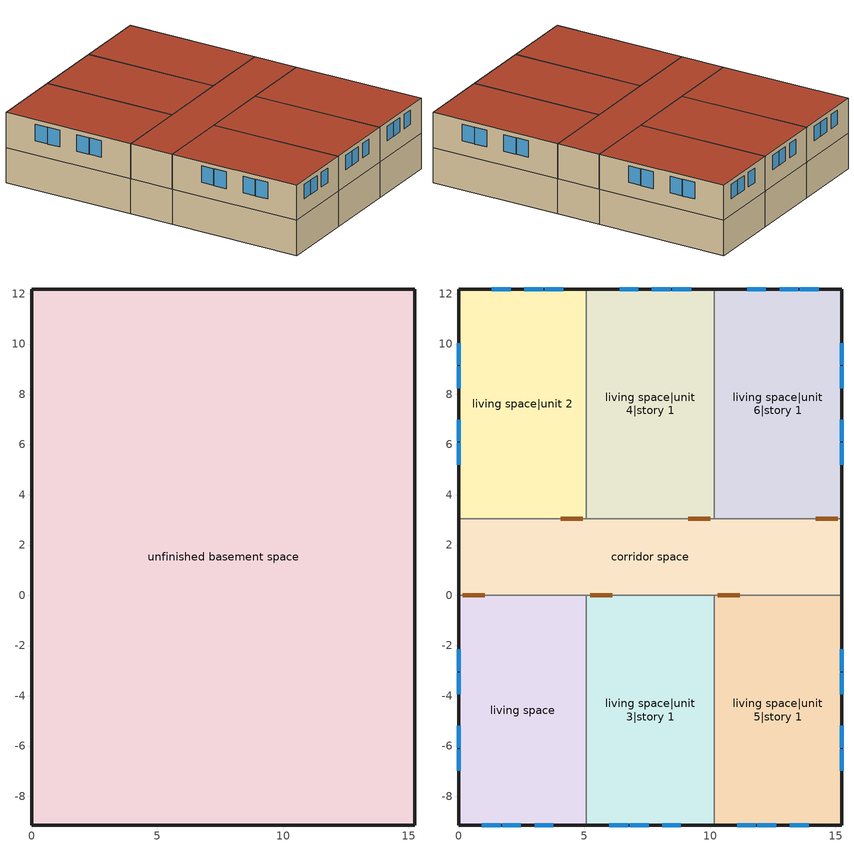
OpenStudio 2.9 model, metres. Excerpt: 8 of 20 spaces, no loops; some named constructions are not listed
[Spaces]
unfinished basement space
 floor foundation (FloorFndGrndUnfinB): 0,0 0,3.05 15.24,3.05 15.24,0 z-2.44
 floor foundation (FloorFndGrndUnfinB 1): 0,-9.14 0,0 5.08,0 5.08,-9.14 z-2.44
 floor foundation (FloorFndGrndUnfinB 2): 0,3.05 0,12.19 5.08,12.19 5.08,3.05 z-2.44
 floor foundation (FloorFndGrndUnfinB 5): 5.08,-9.14 5.08,0 10.16,0 10.16,-9.14 z-2.44
 floor foundation (FloorFndGrndUnfinB 3): 5.08,3.05 5.08,12.19 10.16,12.19 10.16,3.05 z-2.44
 floor foundation (FloorFndGrndUnfinB 4): 10.16,-9.14 10.16,0 15.24,0 15.24,-9.14 z-2.44
 floor foundation (FloorFndGrndUnfinB 6): 10.16,3.05 10.16,12.19 15.24,12.19 15.24,3.05 z-2.44
 wall foundation (WallFndGrndUnfinB): 0,3.05 0,0 / 15.24,0 15.24,3.05 z-2.44:0
 wall foundation (WallFndGrndUnfinB 1): 0,0 0,-9.14 5.08,-9.14 z-2.44:0
 wall foundation (WallFndGrndUnfinB 2): 5.08,12.19 0,12.19 0,3.05 z-2.44:0
 wall foundation (WallFndGrndUnfinB 5): 5.08,-9.14 10.16,-9.14 z-2.44:0
 wall foundation (WallFndGrndUnfinB 3): 10.16,12.19 5.08,12.19 z-2.44:0
 wall foundation (WallFndGrndUnfinB 4): 10.16,-9.14 15.24,-9.14 15.24,0 z-2.44:0
 wall foundation (WallFndGrndUnfinB 6): 15.24,3.05 15.24,12.19 10.16,12.19 z-2.44:0
 ceiling adiabatic (RoofUnfinUninsExt): 15.24,0 15.24,3.05 0,3.05 0,0 z0
living space
 floor to unfinished basement space (FloorUnfinBInsFin Reversed): 0,-9.14 0,0 5.08,0 5.08,-9.14 z0
 wall outside (WallExtInsFin): 0,0 0,-9.14 5.08,-9.14 z0:2.44
 wall adiabatic (WallIntFinUninsFin): 5.08,0 0,0 z0:2.44
 wall to living space|unit 3|story 1 (WallIntFinUninsFin Reversed): 5.08,-9.14 5.08,0 z0:2.44
 window (WindowConstruction): 0.92,-9.14 1.66,-9.14 / 1.72,-9.14 2.47,-9.14 / 3.01,-9.14 3.76,-9.14 z1.14:2.13; 0,-2.15 0,-3.02 / 0,-3.08 0,-3.95 / 0,-5.2 0,-6.07 / 0,-6.13 0,-6.99 z0.98:2.13
 roof outside (RoofFinInsExt): 5.08,-9.14 5.08,0 0,0 0,-9.14 z2.44
living space|unit 2
 floor to unfinished basement space (FloorUnfinBInsFin Reversed): 0,3.05 0,12.19 5.08,12.19 5.08,3.05 z0
 wall outside (WallExtInsFin): 5.08,12.19 0,12.19 0,3.05 z0:2.44
 wall to living space|unit 4|story 1 (WallIntFinUninsFin Reversed): 5.08,3.05 5.08,12.19 z0:2.44
 wall adiabatic (WallIntFinUninsFin): 0,3.05 5.08,3.05 z0:2.44
 window (WindowConstruction): 4.16,12.19 3.42,12.19 / 3.36,12.19 2.61,12.19 / 2.07,12.19 1.32,12.19 z1.14:2.13; 0,10.04 0,9.17 / 0,9.11 0,8.25 / 0,6.99 0,6.13 / 0,6.07 0,5.2 z0.98:2.13
 roof outside (RoofFinInsExt): 5.08,3.05 5.08,12.19 0,12.19 0,3.05 z2.44
living space|unit 3|story 1
 floor to unfinished basement space (FloorUnfinBInsFin Reversed): 5.08,-9.14 5.08,0 10.16,0 10.16,-9.14 z0
 wall outside (WallExtInsFin): 5.08,-9.14 10.16,-9.14 z0:2.44
 wall to living space|unit 5|story 1 (WallIntFinUninsFin Reversed): 10.16,-9.14 10.16,0 z0:2.44
 wall adiabatic (WallIntFinUninsFin): 10.16,0 5.08,0 z0:2.44
 window (WindowConstruction): 6,-9.14 6.74,-9.14 / 6.8,-9.14 7.55,-9.14 / 8.09,-9.14 8.84,-9.14 z1.14:2.13
 roof outside (RoofFinInsExt): 10.16,-9.14 10.16,0 5.08,0 5.08,-9.14 z2.44
living space|unit 4|story 1
 floor to unfinished basement space (FloorUnfinBInsFin Reversed): 5.08,3.05 5.08,12.19 10.16,12.19 10.16,3.05 z0
 wall outside (WallExtInsFin): 10.16,12.19 5.08,12.19 z0:2.44
 wall to living space|unit 6|story 1 (WallIntFinUninsFin): 10.16,3.05 10.16,12.19 z0:2.44
 wall adiabatic (WallIntFinUninsFin): 5.08,3.05 10.16,3.05 z0:2.44
 window (WindowConstruction): 9.24,12.19 8.5,12.19 / 8.44,12.19 7.69,12.19 / 7.15,12.19 6.4,12.19 z1.14:2.13
 roof outside (RoofFinInsExt): 10.16,3.05 10.16,12.19 5.08,12.19 5.08,3.05 z2.44
living space|unit 5|story 1
 floor to unfinished basement space (FloorUnfinBInsFin Reversed): 10.16,-9.14 10.16,0 15.24,0 15.24,-9.14 z0
 wall outside (WallExtInsFin): 10.16,-9.14 15.24,-9.14 15.24,0 z0:2.44
 wall adiabatic (WallIntFinUninsFin): 15.24,0 10.16,0 z0:2.44
 window (WindowConstruction): 11.08,-9.14 11.82,-9.14 / 11.88,-9.14 12.63,-9.14 / 13.17,-9.14 13.92,-9.14 z1.14:2.13; 15.24,-6.99 15.24,-6.13 / 15.24,-6.07 15.24,-5.2 / 15.24,-3.95 15.24,-3.08 / 15.24,-3.02 15.24,-2.15 z0.98:2.13
 roof outside (RoofFinInsExt): 15.24,-9.14 15.24,0 10.16,0 10.16,-9.14 z2.44
living space|unit 6|story 1
 floor to unfinished basement space (FloorUnfinBInsFin Reversed): 10.16,3.05 10.16,12.19 15.24,12.19 15.24,3.05 z0
 wall outside (WallExtInsFin): 15.24,3.05 15.24,12.19 10.16,12.19 z0:2.44
 wall adiabatic (WallIntFinUninsFin): 10.16,3.05 15.24,3.05 z0:2.44
 window (WindowConstruction): 14.32,12.19 13.58,12.19 / 13.52,12.19 12.77,12.19 / 12.23,12.19 11.48,12.19 z1.14:2.13; 15.24,5.2 15.24,6.07 / 15.24,6.13 15.24,6.99 / 15.24,8.25 15.24,9.11 / 15.24,9.17 15.24,10.04 z0.98:2.13
 roof outside (RoofFinInsExt): 15.24,3.05 15.24,12.19 10.16,12.19 10.16,3.05 z2.44
corridor space
 floor adiabatic (FloorUnfinUninsUnfin): 0,0 0,3.05 15.24,3.05 15.24,0 z0
 wall outside (WallExtUninsUnfin): 0,3.05 0,0 / 15.24,0 15.24,3.05 z0:2.44
 wall adiabatic (WallIntUnfinUninsUnfin): 0,0 5.08,0 10.16,0 15.24,0 / 15.24,3.05 10.16,3.05 5.08,3.05 0,3.05 z0:2.44
 door inside (UninsDoor): 0.15,0 1.02,0 / 4.93,3.05 4.06,3.05 / 5.23,0 6.1,0 / 10.01,3.05 9.14,3.05 / 10.31,0 11.18,0 / 15.09,3.05 14.22,3.05 z0:2.13
 roof outside (RoofUnfinUninsExt): 15.24,0 15.24,3.05 0,3.05 0,0 z2.44
[Schedule:Ruleset]
Name | Default Day Schedule | Summer Design Day Schedule | Winter Design Day Schedule
res nv_3 avail schedule | Schedule Day 33
res mv_3 range exhaust schedule | Schedule Day 36 | res mv_3 range exhaust schedule summer design | res mv_3 range exhaust schedule winter design
res mv_3 bath exhaust schedule | Schedule Day 37 | res mv_3 bath exhaust schedule summer design | res mv_3 bath exhaust schedule winter design
res nv_4 temp schedule | Schedule Day 38
res nv_4 avail schedule | Schedule Day 39
res mv_4 range exhaust schedule | Schedule Day 42 | res mv_4 range exhaust schedule summer design | res mv_4 range exhaust schedule winter design
res mv_4 bath exhaust schedule | Schedule Day 43 | res mv_4 bath exhaust schedule summer design | res mv_4 bath exhaust schedule winter design
res nv_5 temp schedule | Schedule Day 44
res nv_5 avail schedule | Schedule Day 45
res mv_5 range exhaust schedule | Schedule Day 48 | res mv_5 range exhaust schedule summer design | res mv_5 range exhaust schedule winter design
res mv_5 bath exhaust schedule | Schedule Day 49 | res mv_5 bath exhaust schedule summer design | res mv_5 bath exhaust schedule winter design
res nv_6 temp schedule | Schedule Day 50
res nv_6 avail schedule | Schedule Day 51
res mv_6 range exhaust schedule | Schedule Day 54 | res mv_6 range exhaust schedule summer design | res mv_6 range exhaust schedule winter design
res mv_6 bath exhaust schedule | Schedule Day 55 | res mv_6 bath exhaust schedule summer design | res mv_6 bath exhaust schedule winter design
[Schedule:Day]
Schedule Day 33; Schedule Day 36; res mv_3 range exhaust schedule winter design; Schedule Day 37; res mv_3 bath exhaust schedule winter design; Schedule Day 38; Schedule Day 39; Schedule Day 42; res mv_4 range exhaust schedule winter design; Schedule Day 43; res mv_4 bath exhaust schedule winter design; Schedule Day 44; Schedule Day 45; Schedule Day 48; res mv_5 range exhaust schedule winter design; Schedule Day 49; res mv_5 bath exhaust schedule winter design; Schedule Day 50; Schedule Day 51; Schedule Day 54; res mv_6 range exhaust schedule winter design; Schedule Day 55; res mv_6 bath exhaust schedule winter design: 24, 0, 0
res nv_3 availability schedule allday1 on; res nv_3 availability schedule allday1 on 1; res nv_3 availability schedule allday1 on 2; res nv_3 availability schedule allday1 on 3; res nv_3 availability schedule allday1 on 4; res nv_3 availability schedule allday1 on 5; res nv_3 availability schedule allday1 on 6; res nv_3 availability schedule allday1 on 7; res nv_3 availability schedule allday1 on 8; res nv_3 availability schedule allday1 on 9; res nv_3 availability schedule allday1 on 10; res nv_3 availability schedule allday1 on 11; res nv_4 availability schedule allday1 on; res nv_4 availability schedule allday1 on 1; res nv_4 availability schedule allday1 on 2; res nv_4 availability schedule allday1 on 3; res nv_4 availability schedule allday1 on 4; res nv_4 availability schedule allday1 on 5; res nv_4 availability schedule allday1 on 6; res nv_4 availability schedule allday1 on 7; res nv_4 availability schedule allday1 on 8; res nv_4 availability schedule allday1 on 9; res nv_4 availability schedule allday1 on 10; res nv_4 availability schedule allday1 on 11; res nv_5 availability schedule allday1 on; res nv_5 availability schedule allday1 on 1; res nv_5 availability schedule allday1 on 2; res nv_5 availability schedule allday1 on 3; res nv_5 availability schedule allday1 on 4; res nv_5 availability schedule allday1 on 5; res nv_5 availability schedule allday1 on 6; res nv_5 availability schedule allday1 on 7; res nv_5 availability schedule allday1 on 8; res nv_5 availability schedule allday1 on 9; res nv_5 availability schedule allday1 on 10; res nv_5 availability schedule allday1 on 11; res nv_6 availability schedule allday1 on; res nv_6 availability schedule allday1 on 1; res nv_6 availability schedule allday1 on 2; res nv_6 availability schedule allday1 on 3; res nv_6 availability schedule allday1 on 4; res nv_6 availability schedule allday1 on 5; res nv_6 availability schedule allday1 on 6; res nv_6 availability schedule allday1 on 7; res nv_6 availability schedule allday1 on 8; res nv_6 availability schedule allday1 on 9; res nv_6 availability schedule allday1 on 10; res nv_6 availability schedule allday1 on 11: 1, 0, 1, 2, 0, 1, 3, 0, 1, 4, 0, 1, 5, 0, 1, 6, 0, 1, 7, 0, 1, 8, 0, 1, 9, 0, 1, 10, 0, 1, 11, 0, 1, 12, 0, 1, 13, 0, 1, 14, 0, 1, 15, 0, 1, 16, 0, 1, 17, 0, 1, 18, 0, 1, 19, 0, 1, 20, 0, 1, 21, 0, 1, 22, 0, 1, 23, 0, 1, 24, 0, 1
res mv_3 range exhaust schedule allday1; res mv_3 range exhaust schedule allday2; res mv_3 range exhaust schedule allday3; res mv_3 range exhaust schedule allday4; res mv_3 range exhaust schedule allday5; res mv_3 range exhaust schedule allday6; res mv_3 range exhaust schedule allday7; res mv_3 range exhaust schedule allday8; res mv_3 range exhaust schedule allday9; res mv_3 range exhaust schedule allday10; res mv_3 range exhaust schedule allday11; res mv_3 range exhaust schedule allday12; res mv_4 range exhaust schedule allday1; res mv_4 range exhaust schedule allday2; res mv_4 range exhaust schedule allday3; res mv_4 range exhaust schedule allday4; res mv_4 range exhaust schedule allday5; res mv_4 range exhaust schedule allday6; res mv_4 range exhaust schedule allday7; res mv_4 range exhaust schedule allday8; res mv_4 range exhaust schedule allday9; res mv_4 range exhaust schedule allday10; res mv_4 range exhaust schedule allday11; res mv_4 range exhaust schedule allday12; res mv_5 range exhaust schedule allday1; res mv_5 range exhaust schedule allday2; res mv_5 range exhaust schedule allday3; res mv_5 range exhaust schedule allday4; res mv_5 range exhaust schedule allday5; res mv_5 range exhaust schedule allday6; res mv_5 range exhaust schedule allday7; res mv_5 range exhaust schedule allday8; res mv_5 range exhaust schedule allday9; res mv_5 range exhaust schedule allday10; res mv_5 range exhaust schedule allday11; res mv_5 range exhaust schedule allday12; res mv_6 range exhaust schedule allday1; res mv_6 range exhaust schedule allday2; res mv_6 range exhaust schedule allday3; res mv_6 range exhaust schedule allday4; res mv_6 range exhaust schedule allday5; res mv_6 range exhaust schedule allday6; res mv_6 range exhaust schedule allday7; res mv_6 range exhaust schedule allday8; res mv_6 range exhaust schedule allday9; res mv_6 range exhaust schedule allday10; res mv_6 range exhaust schedule allday11; res mv_6 range exhaust schedule allday12: 15, 0, 0, 16, 0, 1, 24, 0, 0
res mv_3 range exhaust schedule summer design; res mv_3 bath exhaust schedule summer design; res mv_4 range exhaust schedule summer design; res mv_4 bath exhaust schedule summer design; res mv_5 range exhaust schedule summer design; res mv_5 bath exhaust schedule summer design; res mv_6 range exhaust schedule summer design; res mv_6 bath exhaust schedule summer design: 24, 0, 1
res mv_3 bath exhaust schedule allday1; res mv_3 bath exhaust schedule allday2; res mv_3 bath exhaust schedule allday3; res mv_3 bath exhaust schedule allday4; res mv_3 bath exhaust schedule allday5; res mv_3 bath exhaust schedule allday6; res mv_3 bath exhaust schedule allday7; res mv_3 bath exhaust schedule allday8; res mv_3 bath exhaust schedule allday9; res mv_3 bath exhaust schedule allday10; res mv_3 bath exhaust schedule allday11; res mv_3 bath exhaust schedule allday12; res mv_4 bath exhaust schedule allday1; res mv_4 bath exhaust schedule allday2; res mv_4 bath exhaust schedule allday3; res mv_4 bath exhaust schedule allday4; res mv_4 bath exhaust schedule allday5; res mv_4 bath exhaust schedule allday6; res mv_4 bath exhaust schedule allday7; res mv_4 bath exhaust schedule allday8; res mv_4 bath exhaust schedule allday9; res mv_4 bath exhaust schedule allday10; res mv_4 bath exhaust schedule allday11; res mv_4 bath exhaust schedule allday12; res mv_5 bath exhaust schedule allday1; res mv_5 bath exhaust schedule allday2; res mv_5 bath exhaust schedule allday3; res mv_5 bath exhaust schedule allday4; res mv_5 bath exhaust schedule allday5; res mv_5 bath exhaust schedule allday6; res mv_5 bath exhaust schedule allday7; res mv_5 bath exhaust schedule allday8; res mv_5 bath exhaust schedule allday9; res mv_5 bath exhaust schedule allday10; res mv_5 bath exhaust schedule allday11; res mv_5 bath exhaust schedule allday12; res mv_6 bath exhaust schedule allday1; res mv_6 bath exhaust schedule allday2; res mv_6 bath exhaust schedule allday3; res mv_6 bath exhaust schedule allday4; res mv_6 bath exhaust schedule allday5; res mv_6 bath exhaust schedule allday6; res mv_6 bath exhaust schedule allday7; res mv_6 bath exhaust schedule allday8; res mv_6 bath exhaust schedule allday9; res mv_6 bath exhaust schedule allday10; res mv_6 bath exhaust schedule allday11; res mv_6 bath exhaust schedule allday12: 4, 0, 0, 5, 0, 1, 24, 0, 0
res nv_4 temp schedule allday1; res nv_4 temp schedule allday2; res nv_4 temp schedule allday3; res nv_4 temp schedule allday4; res nv_4 temp schedule allday11; res nv_4 temp schedule allday12; res nv_5 temp schedule allday1; res nv_5 temp schedule allday2; res nv_5 temp schedule allday3; res nv_5 temp schedule allday4; res nv_5 temp schedule allday11; res nv_5 temp schedule allday12; res nv_6 temp schedule allday1; res nv_6 temp schedule allday2; res nv_6 temp schedule allday3; res nv_6 temp schedule allday4; res nv_6 temp schedule allday11; res nv_6 temp schedule allday12: 24, 0, 23.8889
res nv_4 temp schedule allday5; res nv_4 temp schedule allday6; res nv_4 temp schedule allday7; res nv_4 temp schedule allday8; res nv_4 temp schedule allday9; res nv_4 temp schedule allday10; res nv_5 temp schedule allday5; res nv_5 temp schedule allday6; res nv_5 temp schedule allday7; res nv_5 temp schedule allday8; res nv_5 temp schedule allday9; res nv_5 temp schedule allday10; res nv_6 temp schedule allday5; res nv_6 temp schedule allday6; res nv_6 temp schedule allday7; res nv_6 temp schedule allday8; res nv_6 temp schedule allday9; res nv_6 temp schedule allday10: 24, 0, 22.2222
[Schedule:Rule] Apply Monday=Yes; Apply Wednesday=Yes; Apply Friday=Yes; Date Specification Type=DateRange; Start Day=1
Name | Schedule Ruleset | Rule Order | Day Schedule | Start Month | End Month | End Day | Apply Sunday | Apply Tuesday | Apply Thursday | Apply Saturday
res nv_3 availability schedule allday ruleset1 on | res nv_3 avail schedule | 11 | res nv_3 availability schedule allday1 on | 1 | 1 | 31
res nv_3 availability schedule allday ruleset2 on | res nv_3 avail schedule | 10 | res nv_3 availability schedule allday1 on 1 | 2 | 2 | 28
res nv_3 availability schedule allday ruleset3 on | res nv_3 avail schedule | 9 | res nv_3 availability schedule allday1 on 2 | 3 | 3 | 31
res nv_3 availability schedule allday ruleset4 on | res nv_3 avail schedule | 8 | res nv_3 availability schedule allday1 on 3 | 4 | 4 | 30
res nv_3 availability schedule allday ruleset5 on | res nv_3 avail schedule | 7 | res nv_3 availability schedule allday1 on 4 | 5 | 5 | 31
res nv_3 availability schedule allday ruleset6 on | res nv_3 avail schedule | 6 | res nv_3 availability schedule allday1 on 5 | 6 | 6 | 30
res nv_3 availability schedule allday ruleset7 on | res nv_3 avail schedule | 5 | res nv_3 availability schedule allday1 on 6 | 7 | 7 | 31
res nv_3 availability schedule allday ruleset8 on | res nv_3 avail schedule | 4 | res nv_3 availability schedule allday1 on 7 | 8 | 8 | 31
res nv_3 availability schedule allday ruleset9 on | res nv_3 avail schedule | 3 | res nv_3 availability schedule allday1 on 8 | 9 | 9 | 30
res nv_3 availability schedule allday ruleset10 on | res nv_3 avail schedule | 2 | res nv_3 availability schedule allday1 on 9 | 10 | 10 | 31
res nv_3 availability schedule allday ruleset11 on | res nv_3 avail schedule | 1 | res nv_3 availability schedule allday1 on 10 | 11 | 11 | 30
res nv_3 availability schedule allday ruleset12 on | res nv_3 avail schedule | 0 | res nv_3 availability schedule allday1 on 11 | 12 | 12 | 31
res mv_3 range exhaust schedule allday rule1 | res mv_3 range exhaust schedule | 11 | res mv_3 range exhaust schedule allday1 | 1 | 1 | 31 | Yes | Yes | Yes | Yes
res mv_3 range exhaust schedule allday rule2 | res mv_3 range exhaust schedule | 10 | res mv_3 range exhaust schedule allday2 | 2 | 2 | 28 | Yes | Yes | Yes | Yes
res mv_3 range exhaust schedule allday rule3 | res mv_3 range exhaust schedule | 9 | res mv_3 range exhaust schedule allday3 | 3 | 3 | 31 | Yes | Yes | Yes | Yes
res mv_3 range exhaust schedule allday rule4 | res mv_3 range exhaust schedule | 8 | res mv_3 range exhaust schedule allday4 | 4 | 4 | 30 | Yes | Yes | Yes | Yes
res mv_3 range exhaust schedule allday rule5 | res mv_3 range exhaust schedule | 7 | res mv_3 range exhaust schedule allday5 | 5 | 5 | 31 | Yes | Yes | Yes | Yes
res mv_3 range exhaust schedule allday rule6 | res mv_3 range exhaust schedule | 6 | res mv_3 range exhaust schedule allday6 | 6 | 6 | 30 | Yes | Yes | Yes | Yes
res mv_3 range exhaust schedule allday rule7 | res mv_3 range exhaust schedule | 5 | res mv_3 range exhaust schedule allday7 | 7 | 7 | 31 | Yes | Yes | Yes | Yes
res mv_3 range exhaust schedule allday rule8 | res mv_3 range exhaust schedule | 4 | res mv_3 range exhaust schedule allday8 | 8 | 8 | 31 | Yes | Yes | Yes | Yes
res mv_3 range exhaust schedule allday rule9 | res mv_3 range exhaust schedule | 3 | res mv_3 range exhaust schedule allday9 | 9 | 9 | 30 | Yes | Yes | Yes | Yes
res mv_3 range exhaust schedule allday rule10 | res mv_3 range exhaust schedule | 2 | res mv_3 range exhaust schedule allday10 | 10 | 10 | 31 | Yes | Yes | Yes | Yes
res mv_3 range exhaust schedule allday rule11 | res mv_3 range exhaust schedule | 1 | res mv_3 range exhaust schedule allday11 | 11 | 11 | 30 | Yes | Yes | Yes | Yes
res mv_3 range exhaust schedule allday rule12 | res mv_3 range exhaust schedule | 0 | res mv_3 range exhaust schedule allday12 | 12 | 12 | 31 | Yes | Yes | Yes | Yes
res mv_3 bath exhaust schedule allday rule1 | res mv_3 bath exhaust schedule | 11 | res mv_3 bath exhaust schedule allday1 | 1 | 1 | 31 | Yes | Yes | Yes | Yes
res mv_3 bath exhaust schedule allday rule2 | res mv_3 bath exhaust schedule | 10 | res mv_3 bath exhaust schedule allday2 | 2 | 2 | 28 | Yes | Yes | Yes | Yes
res mv_3 bath exhaust schedule allday rule3 | res mv_3 bath exhaust schedule | 9 | res mv_3 bath exhaust schedule allday3 | 3 | 3 | 31 | Yes | Yes | Yes | Yes
res mv_3 bath exhaust schedule allday rule4 | res mv_3 bath exhaust schedule | 8 | res mv_3 bath exhaust schedule allday4 | 4 | 4 | 30 | Yes | Yes | Yes | Yes
res mv_3 bath exhaust schedule allday rule5 | res mv_3 bath exhaust schedule | 7 | res mv_3 bath exhaust schedule allday5 | 5 | 5 | 31 | Yes | Yes | Yes | Yes
res mv_3 bath exhaust schedule allday rule6 | res mv_3 bath exhaust schedule | 6 | res mv_3 bath exhaust schedule allday6 | 6 | 6 | 30 | Yes | Yes | Yes | Yes
res mv_3 bath exhaust schedule allday rule7 | res mv_3 bath exhaust schedule | 5 | res mv_3 bath exhaust schedule allday7 | 7 | 7 | 31 | Yes | Yes | Yes | Yes
res mv_3 bath exhaust schedule allday rule8 | res mv_3 bath exhaust schedule | 4 | res mv_3 bath exhaust schedule allday8 | 8 | 8 | 31 | Yes | Yes | Yes | Yes
res mv_3 bath exhaust schedule allday rule9 | res mv_3 bath exhaust schedule | 3 | res mv_3 bath exhaust schedule allday9 | 9 | 9 | 30 | Yes | Yes | Yes | Yes
res mv_3 bath exhaust schedule allday rule10 | res mv_3 bath exhaust schedule | 2 | res mv_3 bath exhaust schedule allday10 | 10 | 10 | 31 | Yes | Yes | Yes | Yes
res mv_3 bath exhaust schedule allday rule11 | res mv_3 bath exhaust schedule | 1 | res mv_3 bath exhaust schedule allday11 | 11 | 11 | 30 | Yes | Yes | Yes | Yes
res mv_3 bath exhaust schedule allday rule12 | res mv_3 bath exhaust schedule | 0 | res mv_3 bath exhaust schedule allday12 | 12 | 12 | 31 | Yes | Yes | Yes | Yes
res nv_4 temp schedule allday rule1 | res nv_4 temp schedule | 11 | res nv_4 temp schedule allday1 | 1 | 1 | 31 | Yes | Yes | Yes | Yes
res nv_4 temp schedule allday rule2 | res nv_4 temp schedule | 10 | res nv_4 temp schedule allday2 | 2 | 2 | 28 | Yes | Yes | Yes | Yes
res nv_4 temp schedule allday rule3 | res nv_4 temp schedule | 9 | res nv_4 temp schedule allday3 | 3 | 3 | 31 | Yes | Yes | Yes | Yes
res nv_4 temp schedule allday rule4 | res nv_4 temp schedule | 8 | res nv_4 temp schedule allday4 | 4 | 4 | 30 | Yes | Yes | Yes | Yes
res nv_4 temp schedule allday rule5 | res nv_4 temp schedule | 7 | res nv_4 temp schedule allday5 | 5 | 5 | 31 | Yes | Yes | Yes | Yes
res nv_4 temp schedule allday rule6 | res nv_4 temp schedule | 6 | res nv_4 temp schedule allday6 | 6 | 6 | 30 | Yes | Yes | Yes | Yes
res nv_4 temp schedule allday rule7 | res nv_4 temp schedule | 5 | res nv_4 temp schedule allday7 | 7 | 7 | 31 | Yes | Yes | Yes | Yes
res nv_4 temp schedule allday rule8 | res nv_4 temp schedule | 4 | res nv_4 temp schedule allday8 | 8 | 8 | 31 | Yes | Yes | Yes | Yes
res nv_4 temp schedule allday rule9 | res nv_4 temp schedule | 3 | res nv_4 temp schedule allday9 | 9 | 9 | 30 | Yes | Yes | Yes | Yes
res nv_4 temp schedule allday rule10 | res nv_4 temp schedule | 2 | res nv_4 temp schedule allday10 | 10 | 10 | 31 | Yes | Yes | Yes | Yes
res nv_4 temp schedule allday rule11 | res nv_4 temp schedule | 1 | res nv_4 temp schedule allday11 | 11 | 11 | 30 | Yes | Yes | Yes | Yes
res nv_4 temp schedule allday rule12 | res nv_4 temp schedule | 0 | res nv_4 temp schedule allday12 | 12 | 12 | 31 | Yes | Yes | Yes | Yes
res nv_4 availability schedule allday ruleset1 on | res nv_4 avail schedule | 11 | res nv_4 availability schedule allday1 on | 1 | 1 | 31
res nv_4 availability schedule allday ruleset2 on | res nv_4 avail schedule | 10 | res nv_4 availability schedule allday1 on 1 | 2 | 2 | 28
res nv_4 availability schedule allday ruleset3 on | res nv_4 avail schedule | 9 | res nv_4 availability schedule allday1 on 2 | 3 | 3 | 31
res nv_4 availability schedule allday ruleset4 on | res nv_4 avail schedule | 8 | res nv_4 availability schedule allday1 on 3 | 4 | 4 | 30
res nv_4 availability schedule allday ruleset5 on | res nv_4 avail schedule | 7 | res nv_4 availability schedule allday1 on 4 | 5 | 5 | 31
res nv_4 availability schedule allday ruleset6 on | res nv_4 avail schedule | 6 | res nv_4 availability schedule allday1 on 5 | 6 | 6 | 30
res nv_4 availability schedule allday ruleset7 on | res nv_4 avail schedule | 5 | res nv_4 availability schedule allday1 on 6 | 7 | 7 | 31
res nv_4 availability schedule allday ruleset8 on | res nv_4 avail schedule | 4 | res nv_4 availability schedule allday1 on 7 | 8 | 8 | 31
res nv_4 availability schedule allday ruleset9 on | res nv_4 avail schedule | 3 | res nv_4 availability schedule allday1 on 8 | 9 | 9 | 30
res nv_4 availability schedule allday ruleset10 on | res nv_4 avail schedule | 2 | res nv_4 availability schedule allday1 on 9 | 10 | 10 | 31
res nv_4 availability schedule allday ruleset11 on | res nv_4 avail schedule | 1 | res nv_4 availability schedule allday1 on 10 | 11 | 11 | 30
res nv_4 availability schedule allday ruleset12 on | res nv_4 avail schedule | 0 | res nv_4 availability schedule allday1 on 11 | 12 | 12 | 31
res mv_4 range exhaust schedule allday rule1 | res mv_4 range exhaust schedule | 11 | res mv_4 range exhaust schedule allday1 | 1 | 1 | 31 | Yes | Yes | Yes | Yes
res mv_4 range exhaust schedule allday rule2 | res mv_4 range exhaust schedule | 10 | res mv_4 range exhaust schedule allday2 | 2 | 2 | 28 | Yes | Yes | Yes | Yes
res mv_4 range exhaust schedule allday rule3 | res mv_4 range exhaust schedule | 9 | res mv_4 range exhaust schedule allday3 | 3 | 3 | 31 | Yes | Yes | Yes | Yes
res mv_4 range exhaust schedule allday rule4 | res mv_4 range exhaust schedule | 8 | res mv_4 range exhaust schedule allday4 | 4 | 4 | 30 | Yes | Yes | Yes | Yes
res mv_4 range exhaust schedule allday rule5 | res mv_4 range exhaust schedule | 7 | res mv_4 range exhaust schedule allday5 | 5 | 5 | 31 | Yes | Yes | Yes | Yes
res mv_4 range exhaust schedule allday rule6 | res mv_4 range exhaust schedule | 6 | res mv_4 range exhaust schedule allday6 | 6 | 6 | 30 | Yes | Yes | Yes | Yes
res mv_4 range exhaust schedule allday rule7 | res mv_4 range exhaust schedule | 5 | res mv_4 range exhaust schedule allday7 | 7 | 7 | 31 | Yes | Yes | Yes | Yes
res mv_4 range exhaust schedule allday rule8 | res mv_4 range exhaust schedule | 4 | res mv_4 range exhaust schedule allday8 | 8 | 8 | 31 | Yes | Yes | Yes | Yes
res mv_4 range exhaust schedule allday rule9 | res mv_4 range exhaust schedule | 3 | res mv_4 range exhaust schedule allday9 | 9 | 9 | 30 | Yes | Yes | Yes | Yes
res mv_4 range exhaust schedule allday rule10 | res mv_4 range exhaust schedule | 2 | res mv_4 range exhaust schedule allday10 | 10 | 10 | 31 | Yes | Yes | Yes | Yes
res mv_4 range exhaust schedule allday rule11 | res mv_4 range exhaust schedule | 1 | res mv_4 range exhaust schedule allday11 | 11 | 11 | 30 | Yes | Yes | Yes | Yes
res mv_4 range exhaust schedule allday rule12 | res mv_4 range exhaust schedule | 0 | res mv_4 range exhaust schedule allday12 | 12 | 12 | 31 | Yes | Yes | Yes | Yes
res mv_4 bath exhaust schedule allday rule1 | res mv_4 bath exhaust schedule | 11 | res mv_4 bath exhaust schedule allday1 | 1 | 1 | 31 | Yes | Yes | Yes | Yes
res mv_4 bath exhaust schedule allday rule2 | res mv_4 bath exhaust schedule | 10 | res mv_4 bath exhaust schedule allday2 | 2 | 2 | 28 | Yes | Yes | Yes | Yes
res mv_4 bath exhaust schedule allday rule3 | res mv_4 bath exhaust schedule | 9 | res mv_4 bath exhaust schedule allday3 | 3 | 3 | 31 | Yes | Yes | Yes | Yes
res mv_4 bath exhaust schedule allday rule4 | res mv_4 bath exhaust schedule | 8 | res mv_4 bath exhaust schedule allday4 | 4 | 4 | 30 | Yes | Yes | Yes | Yes
res mv_4 bath exhaust schedule allday rule5 | res mv_4 bath exhaust schedule | 7 | res mv_4 bath exhaust schedule allday5 | 5 | 5 | 31 | Yes | Yes | Yes | Yes
res mv_4 bath exhaust schedule allday rule6 | res mv_4 bath exhaust schedule | 6 | res mv_4 bath exhaust schedule allday6 | 6 | 6 | 30 | Yes | Yes | Yes | Yes
res mv_4 bath exhaust schedule allday rule7 | res mv_4 bath exhaust schedule | 5 | res mv_4 bath exhaust schedule allday7 | 7 | 7 | 31 | Yes | Yes | Yes | Yes
res mv_4 bath exhaust schedule allday rule8 | res mv_4 bath exhaust schedule | 4 | res mv_4 bath exhaust schedule allday8 | 8 | 8 | 31 | Yes | Yes | Yes | Yes
res mv_4 bath exhaust schedule allday rule9 | res mv_4 bath exhaust schedule | 3 | res mv_4 bath exhaust schedule allday9 | 9 | 9 | 30 | Yes | Yes | Yes | Yes
res mv_4 bath exhaust schedule allday rule10 | res mv_4 bath exhaust schedule | 2 | res mv_4 bath exhaust schedule allday10 | 10 | 10 | 31 | Yes | Yes | Yes | Yes
res mv_4 bath exhaust schedule allday rule11 | res mv_4 bath exhaust schedule | 1 | res mv_4 bath exhaust schedule allday11 | 11 | 11 | 30 | Yes | Yes | Yes | Yes
res mv_4 bath exhaust schedule allday rule12 | res mv_4 bath exhaust schedule | 0 | res mv_4 bath exhaust schedule allday12 | 12 | 12 | 31 | Yes | Yes | Yes | Yes
res nv_5 temp schedule allday rule1 | res nv_5 temp schedule | 11 | res nv_5 temp schedule allday1 | 1 | 1 | 31 | Yes | Yes | Yes | Yes
res nv_5 temp schedule allday rule2 | res nv_5 temp schedule | 10 | res nv_5 temp schedule allday2 | 2 | 2 | 28 | Yes | Yes | Yes | Yes
res nv_5 temp schedule allday rule3 | res nv_5 temp schedule | 9 | res nv_5 temp schedule allday3 | 3 | 3 | 31 | Yes | Yes | Yes | Yes
res nv_5 temp schedule allday rule4 | res nv_5 temp schedule | 8 | res nv_5 temp schedule allday4 | 4 | 4 | 30 | Yes | Yes | Yes | Yes
res nv_5 temp schedule allday rule5 | res nv_5 temp schedule | 7 | res nv_5 temp schedule allday5 | 5 | 5 | 31 | Yes | Yes | Yes | Yes
res nv_5 temp schedule allday rule6 | res nv_5 temp schedule | 6 | res nv_5 temp schedule allday6 | 6 | 6 | 30 | Yes | Yes | Yes | Yes
res nv_5 temp schedule allday rule7 | res nv_5 temp schedule | 5 | res nv_5 temp schedule allday7 | 7 | 7 | 31 | Yes | Yes | Yes | Yes
res nv_5 temp schedule allday rule8 | res nv_5 temp schedule | 4 | res nv_5 temp schedule allday8 | 8 | 8 | 31 | Yes | Yes | Yes | Yes
res nv_5 temp schedule allday rule9 | res nv_5 temp schedule | 3 | res nv_5 temp schedule allday9 | 9 | 9 | 30 | Yes | Yes | Yes | Yes
res nv_5 temp schedule allday rule10 | res nv_5 temp schedule | 2 | res nv_5 temp schedule allday10 | 10 | 10 | 31 | Yes | Yes | Yes | Yes
res nv_5 temp schedule allday rule11 | res nv_5 temp schedule | 1 | res nv_5 temp schedule allday11 | 11 | 11 | 30 | Yes | Yes | Yes | Yes
res nv_5 temp schedule allday rule12 | res nv_5 temp schedule | 0 | res nv_5 temp schedule allday12 | 12 | 12 | 31 | Yes | Yes | Yes | Yes
res nv_5 availability schedule allday ruleset1 on | res nv_5 avail schedule | 11 | res nv_5 availability schedule allday1 on | 1 | 1 | 31
res nv_5 availability schedule allday ruleset2 on | res nv_5 avail schedule | 10 | res nv_5 availability schedule allday1 on 1 | 2 | 2 | 28
res nv_5 availability schedule allday ruleset3 on | res nv_5 avail schedule | 9 | res nv_5 availability schedule allday1 on 2 | 3 | 3 | 31
res nv_5 availability schedule allday ruleset4 on | res nv_5 avail schedule | 8 | res nv_5 availability schedule allday1 on 3 | 4 | 4 | 30
res nv_5 availability schedule allday ruleset5 on | res nv_5 avail schedule | 7 | res nv_5 availability schedule allday1 on 4 | 5 | 5 | 31
res nv_5 availability schedule allday ruleset6 on | res nv_5 avail schedule | 6 | res nv_5 availability schedule allday1 on 5 | 6 | 6 | 30
res nv_5 availability schedule allday ruleset7 on | res nv_5 avail schedule | 5 | res nv_5 availability schedule allday1 on 6 | 7 | 7 | 31
res nv_5 availability schedule allday ruleset8 on | res nv_5 avail schedule | 4 | res nv_5 availability schedule allday1 on 7 | 8 | 8 | 31
res nv_5 availability schedule allday ruleset9 on | res nv_5 avail schedule | 3 | res nv_5 availability schedule allday1 on 8 | 9 | 9 | 30
res nv_5 availability schedule allday ruleset10 on | res nv_5 avail schedule | 2 | res nv_5 availability schedule allday1 on 9 | 10 | 10 | 31
res nv_5 availability schedule allday ruleset11 on | res nv_5 avail schedule | 1 | res nv_5 availability schedule allday1 on 10 | 11 | 11 | 30
res nv_5 availability schedule allday ruleset12 on | res nv_5 avail schedule | 0 | res nv_5 availability schedule allday1 on 11 | 12 | 12 | 31
res mv_5 range exhaust schedule allday rule1 | res mv_5 range exhaust schedule | 11 | res mv_5 range exhaust schedule allday1 | 1 | 1 | 31 | Yes | Yes | Yes | Yes
res mv_5 range exhaust schedule allday rule2 | res mv_5 range exhaust schedule | 10 | res mv_5 range exhaust schedule allday2 | 2 | 2 | 28 | Yes | Yes | Yes | Yes
res mv_5 range exhaust schedule allday rule3 | res mv_5 range exhaust schedule | 9 | res mv_5 range exhaust schedule allday3 | 3 | 3 | 31 | Yes | Yes | Yes | Yes
res mv_5 range exhaust schedule allday rule4 | res mv_5 range exhaust schedule | 8 | res mv_5 range exhaust schedule allday4 | 4 | 4 | 30 | Yes | Yes | Yes | Yes
res mv_5 range exhaust schedule allday rule5 | res mv_5 range exhaust schedule | 7 | res mv_5 range exhaust schedule allday5 | 5 | 5 | 31 | Yes | Yes | Yes | Yes
res mv_5 range exhaust schedule allday rule6 | res mv_5 range exhaust schedule | 6 | res mv_5 range exhaust schedule allday6 | 6 | 6 | 30 | Yes | Yes | Yes | Yes
res mv_5 range exhaust schedule allday rule7 | res mv_5 range exhaust schedule | 5 | res mv_5 range exhaust schedule allday7 | 7 | 7 | 31 | Yes | Yes | Yes | Yes
res mv_5 range exhaust schedule allday rule8 | res mv_5 range exhaust schedule | 4 | res mv_5 range exhaust schedule allday8 | 8 | 8 | 31 | Yes | Yes | Yes | Yes
res mv_5 range exhaust schedule allday rule9 | res mv_5 range exhaust schedule | 3 | res mv_5 range exhaust schedule allday9 | 9 | 9 | 30 | Yes | Yes | Yes | Yes
res mv_5 range exhaust schedule allday rule10 | res mv_5 range exhaust schedule | 2 | res mv_5 range exhaust schedule allday10 | 10 | 10 | 31 | Yes | Yes | Yes | Yes
res mv_5 range exhaust schedule allday rule11 | res mv_5 range exhaust schedule | 1 | res mv_5 range exhaust schedule allday11 | 11 | 11 | 30 | Yes | Yes | Yes | Yes
res mv_5 range exhaust schedule allday rule12 | res mv_5 range exhaust schedule | 0 | res mv_5 range exhaust schedule allday12 | 12 | 12 | 31 | Yes | Yes | Yes | Yes
res mv_5 bath exhaust schedule allday rule1 | res mv_5 bath exhaust schedule | 11 | res mv_5 bath exhaust schedule allday1 | 1 | 1 | 31 | Yes | Yes | Yes | Yes
res mv_5 bath exhaust schedule allday rule2 | res mv_5 bath exhaust schedule | 10 | res mv_5 bath exhaust schedule allday2 | 2 | 2 | 28 | Yes | Yes | Yes | Yes
res mv_5 bath exhaust schedule allday rule3 | res mv_5 bath exhaust schedule | 9 | res mv_5 bath exhaust schedule allday3 | 3 | 3 | 31 | Yes | Yes | Yes | Yes
res mv_5 bath exhaust schedule allday rule4 | res mv_5 bath exhaust schedule | 8 | res mv_5 bath exhaust schedule allday4 | 4 | 4 | 30 | Yes | Yes | Yes | Yes
res mv_5 bath exhaust schedule allday rule5 | res mv_5 bath exhaust schedule | 7 | res mv_5 bath exhaust schedule allday5 | 5 | 5 | 31 | Yes | Yes | Yes | Yes
res mv_5 bath exhaust schedule allday rule6 | res mv_5 bath exhaust schedule | 6 | res mv_5 bath exhaust schedule allday6 | 6 | 6 | 30 | Yes | Yes | Yes | Yes
res mv_5 bath exhaust schedule allday rule7 | res mv_5 bath exhaust schedule | 5 | res mv_5 bath exhaust schedule allday7 | 7 | 7 | 31 | Yes | Yes | Yes | Yes
res mv_5 bath exhaust schedule allday rule8 | res mv_5 bath exhaust schedule | 4 | res mv_5 bath exhaust schedule allday8 | 8 | 8 | 31 | Yes | Yes | Yes | Yes
res mv_5 bath exhaust schedule allday rule9 | res mv_5 bath exhaust schedule | 3 | res mv_5 bath exhaust schedule allday9 | 9 | 9 | 30 | Yes | Yes | Yes | Yes
res mv_5 bath exhaust schedule allday rule10 | res mv_5 bath exhaust schedule | 2 | res mv_5 bath exhaust schedule allday10 | 10 | 10 | 31 | Yes | Yes | Yes | Yes
res mv_5 bath exhaust schedule allday rule11 | res mv_5 bath exhaust schedule | 1 | res mv_5 bath exhaust schedule allday11 | 11 | 11 | 30 | Yes | Yes | Yes | Yes
res mv_5 bath exhaust schedule allday rule12 | res mv_5 bath exhaust schedule | 0 | res mv_5 bath exhaust schedule allday12 | 12 | 12 | 31 | Yes | Yes | Yes | Yes
res nv_6 temp schedule allday rule1 | res nv_6 temp schedule | 11 | res nv_6 temp schedule allday1 | 1 | 1 | 31 | Yes | Yes | Yes | Yes
res nv_6 temp schedule allday rule2 | res nv_6 temp schedule | 10 | res nv_6 temp schedule allday2 | 2 | 2 | 28 | Yes | Yes | Yes | Yes
res nv_6 temp schedule allday rule3 | res nv_6 temp schedule | 9 | res nv_6 temp schedule allday3 | 3 | 3 | 31 | Yes | Yes | Yes | Yes
res nv_6 temp schedule allday rule4 | res nv_6 temp schedule | 8 | res nv_6 temp schedule allday4 | 4 | 4 | 30 | Yes | Yes | Yes | Yes
res nv_6 temp schedule allday rule5 | res nv_6 temp schedule | 7 | res nv_6 temp schedule allday5 | 5 | 5 | 31 | Yes | Yes | Yes | Yes
res nv_6 temp schedule allday rule6 | res nv_6 temp schedule | 6 | res nv_6 temp schedule allday6 | 6 | 6 | 30 | Yes | Yes | Yes | Yes
res nv_6 temp schedule allday rule7 | res nv_6 temp schedule | 5 | res nv_6 temp schedule allday7 | 7 | 7 | 31 | Yes | Yes | Yes | Yes
res nv_6 temp schedule allday rule8 | res nv_6 temp schedule | 4 | res nv_6 temp schedule allday8 | 8 | 8 | 31 | Yes | Yes | Yes | Yes
res nv_6 temp schedule allday rule9 | res nv_6 temp schedule | 3 | res nv_6 temp schedule allday9 | 9 | 9 | 30 | Yes | Yes | Yes | Yes
res nv_6 temp schedule allday rule10 | res nv_6 temp schedule | 2 | res nv_6 temp schedule allday10 | 10 | 10 | 31 | Yes | Yes | Yes | Yes
res nv_6 temp schedule allday rule11 | res nv_6 temp schedule | 1 | res nv_6 temp schedule allday11 | 11 | 11 | 30 | Yes | Yes | Yes | Yes
res nv_6 temp schedule allday rule12 | res nv_6 temp schedule | 0 | res nv_6 temp schedule allday12 | 12 | 12 | 31 | Yes | Yes | Yes | Yes
res nv_6 availability schedule allday ruleset1 on | res nv_6 avail schedule | 11 | res nv_6 availability schedule allday1 on | 1 | 1 | 31
res nv_6 availability schedule allday ruleset2 on | res nv_6 avail schedule | 10 | res nv_6 availability schedule allday1 on 1 | 2 | 2 | 28
res nv_6 availability schedule allday ruleset3 on | res nv_6 avail schedule | 9 | res nv_6 availability schedule allday1 on 2 | 3 | 3 | 31
res nv_6 availability schedule allday ruleset4 on | res nv_6 avail schedule | 8 | res nv_6 availability schedule allday1 on 3 | 4 | 4 | 30
res nv_6 availability schedule allday ruleset5 on | res nv_6 avail schedule | 7 | res nv_6 availability schedule allday1 on 4 | 5 | 5 | 31
res nv_6 availability schedule allday ruleset6 on | res nv_6 avail schedule | 6 | res nv_6 availability schedule allday1 on 5 | 6 | 6 | 30
res nv_6 availability schedule allday ruleset7 on | res nv_6 avail schedule | 5 | res nv_6 availability schedule allday1 on 6 | 7 | 7 | 31
res nv_6 availability schedule allday ruleset8 on | res nv_6 avail schedule | 4 | res nv_6 availability schedule allday1 on 7 | 8 | 8 | 31
res nv_6 availability schedule allday ruleset9 on | res nv_6 avail schedule | 3 | res nv_6 availability schedule allday1 on 8 | 9 | 9 | 30
res nv_6 availability schedule allday ruleset10 on | res nv_6 avail schedule | 2 | res nv_6 availability schedule allday1 on 9 | 10 | 10 | 31
res nv_6 availability schedule allday ruleset11 on | res nv_6 avail schedule | 1 | res nv_6 availability schedule allday1 on 10 | 11 | 11 | 30
res nv_6 availability schedule allday ruleset12 on | res nv_6 avail schedule | 0 | res nv_6 availability schedule allday1 on 11 | 12 | 12 | 31
res mv_6 range exhaust schedule allday rule1 | res mv_6 range exhaust schedule | 11 | res mv_6 range exhaust schedule allday1 | 1 | 1 | 31 | Yes | Yes | Yes | Yes
res mv_6 range exhaust schedule allday rule2 | res mv_6 range exhaust schedule | 10 | res mv_6 range exhaust schedule allday2 | 2 | 2 | 28 | Yes | Yes | Yes | Yes
res mv_6 range exhaust schedule allday rule3 | res mv_6 range exhaust schedule | 9 | res mv_6 range exhaust schedule allday3 | 3 | 3 | 31 | Yes | Yes | Yes | Yes
res mv_6 range exhaust schedule allday rule4 | res mv_6 range exhaust schedule | 8 | res mv_6 range exhaust schedule allday4 | 4 | 4 | 30 | Yes | Yes | Yes | Yes
res mv_6 range exhaust schedule allday rule5 | res mv_6 range exhaust schedule | 7 | res mv_6 range exhaust schedule allday5 | 5 | 5 | 31 | Yes | Yes | Yes | Yes
res mv_6 range exhaust schedule allday rule6 | res mv_6 range exhaust schedule | 6 | res mv_6 range exhaust schedule allday6 | 6 | 6 | 30 | Yes | Yes | Yes | Yes
res mv_6 range exhaust schedule allday rule7 | res mv_6 range exhaust schedule | 5 | res mv_6 range exhaust schedule allday7 | 7 | 7 | 31 | Yes | Yes | Yes | Yes
res mv_6 range exhaust schedule allday rule8 | res mv_6 range exhaust schedule | 4 | res mv_6 range exhaust schedule allday8 | 8 | 8 | 31 | Yes | Yes | Yes | Yes
res mv_6 range exhaust schedule allday rule9 | res mv_6 range exhaust schedule | 3 | res mv_6 range exhaust schedule allday9 | 9 | 9 | 30 | Yes | Yes | Yes | Yes
res mv_6 range exhaust schedule allday rule10 | res mv_6 range exhaust schedule | 2 | res mv_6 range exhaust schedule allday10 | 10 | 10 | 31 | Yes | Yes | Yes | Yes
res mv_6 range exhaust schedule allday rule11 | res mv_6 range exhaust schedule | 1 | res mv_6 range exhaust schedule allday11 | 11 | 11 | 30 | Yes | Yes | Yes | Yes
res mv_6 range exhaust schedule allday rule12 | res mv_6 range exhaust schedule | 0 | res mv_6 range exhaust schedule allday12 | 12 | 12 | 31 | Yes | Yes | Yes | Yes
res mv_6 bath exhaust schedule allday rule1 | res mv_6 bath exhaust schedule | 11 | res mv_6 bath exhaust schedule allday1 | 1 | 1 | 31 | Yes | Yes | Yes | Yes
res mv_6 bath exhaust schedule allday rule2 | res mv_6 bath exhaust schedule | 10 | res mv_6 bath exhaust schedule allday2 | 2 | 2 | 28 | Yes | Yes | Yes | Yes
res mv_6 bath exhaust schedule allday rule3 | res mv_6 bath exhaust schedule | 9 | res mv_6 bath exhaust schedule allday3 | 3 | 3 | 31 | Yes | Yes | Yes | Yes
res mv_6 bath exhaust schedule allday rule4 | res mv_6 bath exhaust schedule | 8 | res mv_6 bath exhaust schedule allday4 | 4 | 4 | 30 | Yes | Yes | Yes | Yes
res mv_6 bath exhaust schedule allday rule5 | res mv_6 bath exhaust schedule | 7 | res mv_6 bath exhaust schedule allday5 | 5 | 5 | 31 | Yes | Yes | Yes | Yes
res mv_6 bath exhaust schedule allday rule6 | res mv_6 bath exhaust schedule | 6 | res mv_6 bath exhaust schedule allday6 | 6 | 6 | 30 | Yes | Yes | Yes | Yes
res mv_6 bath exhaust schedule allday rule7 | res mv_6 bath exhaust schedule | 5 | res mv_6 bath exhaust schedule allday7 | 7 | 7 | 31 | Yes | Yes | Yes | Yes
res mv_6 bath exhaust schedule allday rule8 | res mv_6 bath exhaust schedule | 4 | res mv_6 bath exhaust schedule allday8 | 8 | 8 | 31 | Yes | Yes | Yes | Yes
res mv_6 bath exhaust schedule allday rule9 | res mv_6 bath exhaust schedule | 3 | res mv_6 bath exhaust schedule allday9 | 9 | 9 | 30 | Yes | Yes | Yes | Yes
res mv_6 bath exhaust schedule allday rule10 | res mv_6 bath exhaust schedule | 2 | res mv_6 bath exhaust schedule allday10 | 10 | 10 | 31 | Yes | Yes | Yes | Yes
res mv_6 bath exhaust schedule allday rule11 | res mv_6 bath exhaust schedule | 1 | res mv_6 bath exhaust schedule allday11 | 11 | 11 | 30 | Yes | Yes | Yes | Yes
res mv_6 bath exhaust schedule allday rule12 | res mv_6 bath exhaust schedule | 0 | res mv_6 bath exhaust schedule allday12 | 12 | 12 | 31 | Yes | Yes | Yes | Yes
